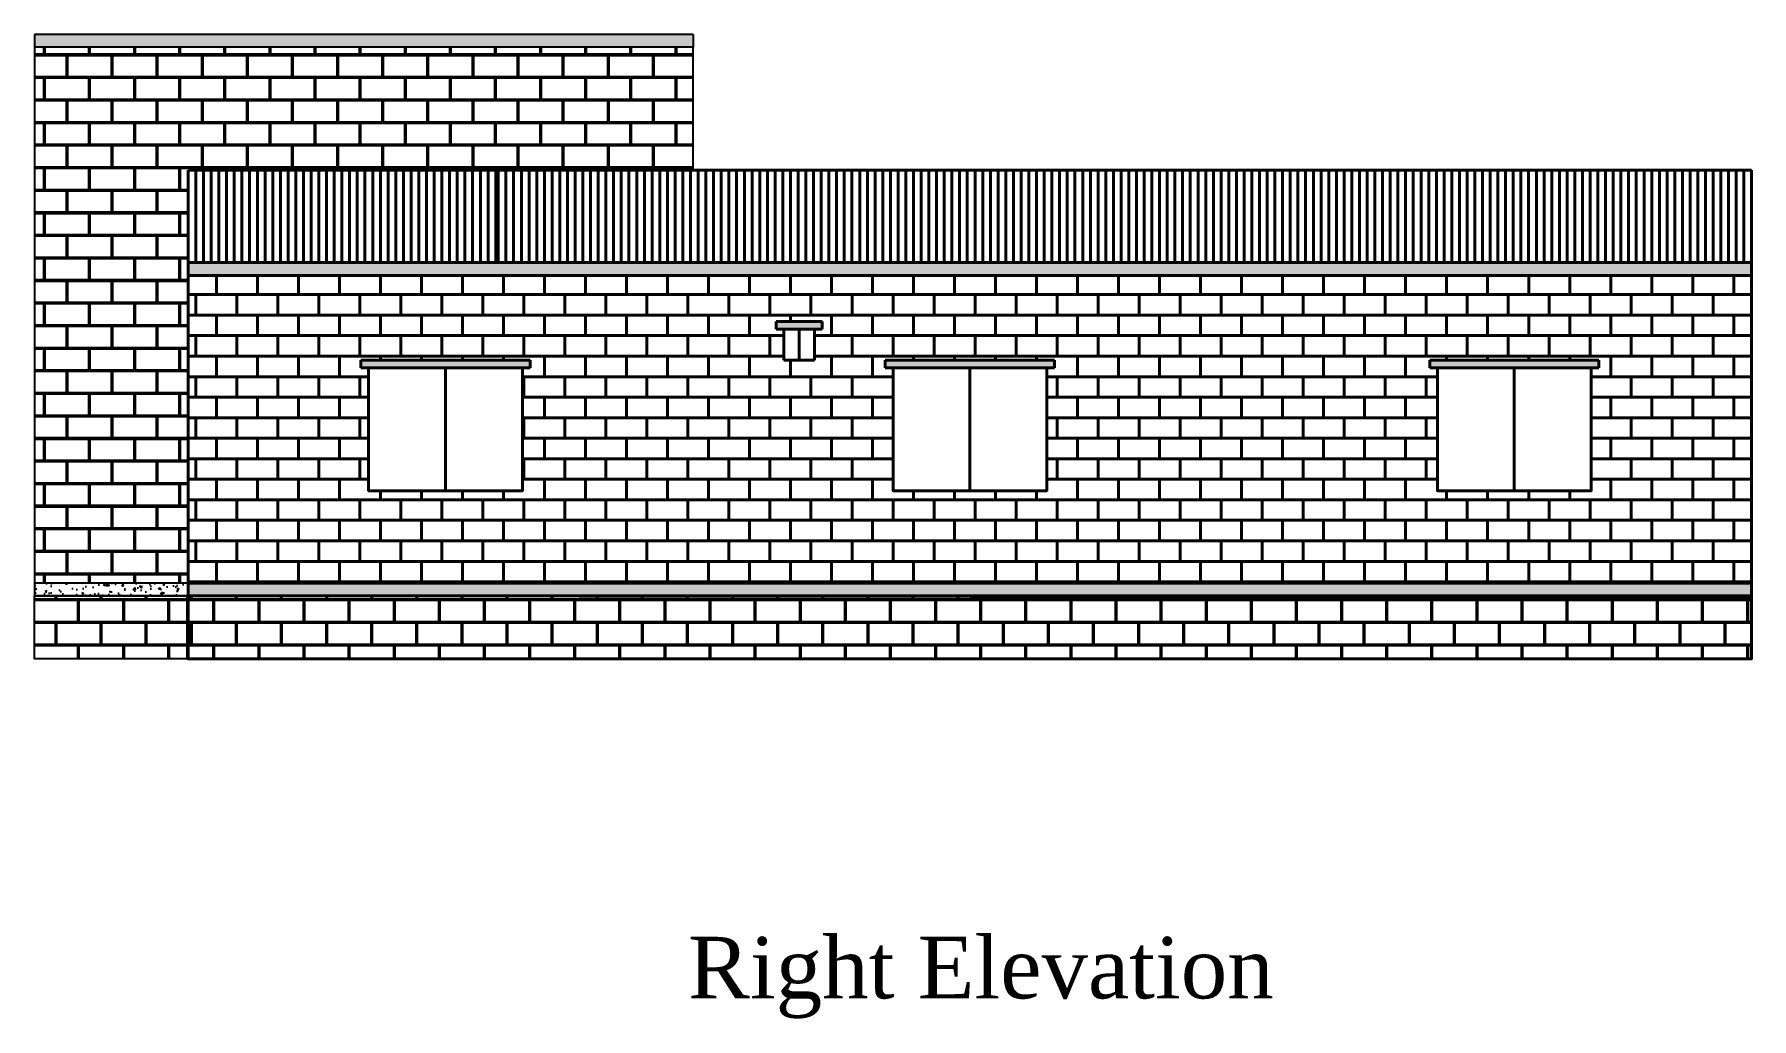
# Model space of a CAD drawing. Header units: inches. Extents: x -79350 to 491628, y -93215 to 155882.
# Drawn here: x -72410 to -71740, y -11983 to -11599 of the extents above; entities that cross this region are included whole.
import ezdxf

# ---------------------------------------------------------------- set-up
doc = ezdxf.new("R2010")
doc.units = ezdxf.units.IN
doc.header["$MEASUREMENT"] = 0
doc.layers.get('0').update_dxf_attribs({"lineweight": 30})
doc.layers.add('LINE', color=7, linetype='Continuous', lineweight=20)
doc.styles.get("Standard").update_dxf_attribs({"font": 'times.ttf', "height": 12})
pattern_1 = [(50, (0, 0), (7.17260183, -0.62752135), [0.75, -8.25]), (355, (0, 0), (-1.3875133, 7.5219213), [0.6, -6.6]), (100.451444, (0.598, -0.052), (5.7850885, 6.8943999), [0.6374019, -7.0114211]), (46.1842, (0, 2), (10.6724133, -1.6551928), [1.125, -12.375]), (96.635635, (0.889, 1.862), (9.3466195, 9.741186), [0.9561034, -10.5171376]), (351.184164, (0, 2), (9.3466195, 9.741186), [0.9, -9.9]), (21, (1, 1.5), (5.9690705, -4.0261889), [0.75, -8.25]), (326, (1, 1.5), (2.4331533, 7.25150045), [0.6, -6.6]), (71.451445, (1.4974, 1.1645), (8.4022238, 3.2253115), [0.6374019, -7.0114211]), (37.5, (0, 0), (0.12159855, 3.32893854), [0, -6.52, 0, -6.7, 0, -6.625]), (7.5, (0, 0), (2.63069537, 3.94411712), [0, -3.82, 0, -6.37, 0, -2.525]), (327.5, (-2.23, 0), (5.33822436, -0.22554872), [0, -2.5, 0, -7.8, 0, -10.35]), (317.5, (-3.23, 0), (5.8318617, 1.00104982), [0, -3.25, 0, -5.18, 0, -7.35])]
pattern_2 = [(0, (-35987.5, 315.5), (8.8, 8.8), [17.1875, -0.4125]), (0, (-35996.3, 315.9125), (8.8, 8.8), [17.1875, -0.4125]), (90, (-35987.5, 315.5), (-8.8, 8.8), [-9.2125, 8.3875]), (90, (-35987.9125, 315.5), (-8.8, 8.8), [-9.2125, 8.3875])]

msp = doc.modelspace()

# ---------------------------------------------------------------- hatches: boundary and pattern name
at = {"layer": 'LINE', "linetype": 'ByBlock', "lineweight": 25}
h = msp.add_hatch(dxfattribs=at)
h.set_pattern_fill('AR-CONC', color=256)
h.set_pattern_definition(pattern_1)
h.paths.add_polyline_path([(-71740.5, -11813), (-72350.5, -11813), (-72350.5, -11818), (-71740.5, -11818)])
h.paths.add_polyline_path([(-72217.09, -11726), (-72283.09, -11726), (-72283.09, -11729), (-72280.09, -11729), (-72220.09, -11729), (-72217.09, -11729)])
h.paths.add_polyline_path([(-72103.09, -11711), (-72121.09, -11711), (-72121.09, -11714), (-72118.09, -11714), (-72106.09, -11714), (-72103.09, -11714)])
h.paths.add_polyline_path([(-72012.5, -11726), (-72078.5, -11726), (-72078.5, -11729), (-72075.5, -11729), (-72015.5, -11729), (-72012.5, -11729)])
h.paths.add_polyline_path([(-71800.09, -11726), (-71866.09, -11726), (-71866.09, -11729), (-71863.09, -11729), (-71803.09, -11729), (-71800.09, -11729)])
h.paths.add_polyline_path([(-71740.5, -11688), (-72350.5, -11688), (-72350.5, -11693), (-71740.5, -11693)])
h.paths.add_polyline_path([(-72153.5, -11599), (-72410.5, -11599), (-72410.5, -11604), (-72153.5, -11604)])
at = {"layer": 'LINE', "linetype": 'ByBlock', "lineweight": 30, "true_color": 0xcba65d, "transparency": 33554559}
h = msp.add_hatch(dxfattribs=at)
h.set_pattern_fill('AR-B816C', color=43, scale=1.1)
h.paths.add_polyline_path([(-72410.5, -11604), (-72410.5, -11813), (-72350.5, -11813), (-72350.5, -11693), (-72350.5, -11688), (-72350.5, -11652), (-72230.5, -11652), (-72153.5, -11652), (-72153.5, -11604)])
at = {"layer": 'LINE', "linetype": 'ByBlock', "lineweight": 40, "true_color": 0xcba65d}
h = msp.add_hatch(dxfattribs=at)
h.set_pattern_fill('AR-B816', color=43)
h.set_pattern_definition([(0, (-35987.5, 315.5), (0, 8), []), (90, (-35987.5, 315.5), (-8, 8), [8, -8])])
h.paths.add_polyline_path([(-72350.5, -11693), (-72350.5, -11813), (-71740.5, -11813), (-71740.5, -11693)])
h.paths.add_polyline_path([(-72012.5, -11726), (-72012.5, -11729), (-72015.5, -11729), (-72015.5, -11777), (-72075.5, -11777), (-72075.5, -11729), (-72078.5, -11729), (-72078.5, -11726)], flags=16)
h.paths.add_polyline_path([(-72103.09, -11711), (-72103.09, -11714), (-72106.09, -11714), (-72106.09, -11726), (-72118.09, -11726), (-72118.09, -11714), (-72121.09, -11714), (-72121.09, -11711)], flags=16)
h.paths.add_polyline_path([(-72217.09, -11726), (-72217.09, -11729), (-72220.09, -11729), (-72220.09, -11777), (-72280.09, -11777), (-72280.09, -11729), (-72283.09, -11729), (-72283.09, -11726)], flags=16)
h.paths.add_polyline_path([(-71866.09, -11726), (-71800.09, -11726), (-71800.09, -11729), (-71803.09, -11729), (-71803.09, -11777), (-71863.09, -11777), (-71863.09, -11729), (-71866.09, -11729)], flags=16)
at = {"layer": 'LINE', "linetype": 'ByBlock', "lineweight": 25}
h = msp.add_hatch(dxfattribs=at)
h.set_pattern_fill('AR-CONC', color=256)
h.set_pattern_definition(pattern_1)
h.paths.add_polyline_path([(-72350.5, -11813), (-72410.5, -11813), (-72410.5, -11818), (-72351, -11818), (-72350.5, -11818)])
at = {"layer": 'LINE', "linetype": 'ByBlock', "lineweight": 30, "true_color": 0xcba65d, "transparency": 33554559}
h = msp.add_hatch(dxfattribs=at)
h.set_pattern_fill('AR-B816C', color=43, scale=1.1)
h.set_pattern_definition(pattern_2)
h.paths.add_polyline_path([(-72410.5, -11818), (-72410.5, -11842.5), (-72351, -11842.5), (-72351, -11818)])
at = {"layer": 'LINE', "linetype": 'ByBlock', "lineweight": 30, "true_color": 0xcba65d, "transparency": 33554687}
h = msp.add_hatch(dxfattribs=at)
h.set_pattern_fill('AR-B816C', color=43, scale=1.1)
h.set_pattern_definition(pattern_2)
h.paths.add_polyline_path([(-71740.5, -11842.5), (-71740.5, -11818.5), (-72351, -11818.5), (-72351, -11842.5)])

# ---------------------------------------------------------------- linework, layer by layer
at = {"layer": 'LINE', "linetype": 'ByBlock', "lineweight": 25}
for p, q in [((-72153.5, -11599), (-72410.5, -11599)), ((-72410.5, -11599), (-72410.5, -11604)), ((-72153.5, -11604), (-72410.5, -11604)), ((-72410.5, -11604), (-72410.5, -11818)), ((-72153.5, -11599), (-72153.5, -11604)), ((-72153.5, -11652), (-72153.5, -11604)), ((-72350.5, -11813), (-72410.5, -11813)), ((-72350.5, -11818), (-72410.5, -11818))]:
    msp.add_line(p, q, dxfattribs=at)
at = {"layer": 'LINE', "color": 135, "linetype": 'ByBlock', "lineweight": 40}
for p, q in [((-72230.5, -11652), (-72350.5, -11652)), ((-72350.5, -11688), (-72350.5, -11652)), ((-71740.5, -11652), (-72230.5, -11652))]:
    msp.add_line(p, q, dxfattribs=at)
at = {"layer": 'LINE', "color": 135, "linetype": 'ByBlock', "lineweight": 40, "true_color": 0x5f919e}
for p, q in [((-72347.5, -11688), (-72347.5, -11652)), ((-72347.5, -11688), (-72347.5, -11652)), ((-72344.5, -11688), (-72344.5, -11652)), ((-72341.5, -11688), (-72341.5, -11652)), ((-72338.5, -11688), (-72338.5, -11652)), ((-72335.5, -11688), (-72335.5, -11652)), ((-72335.5, -11688), (-72335.5, -11652)), ((-72332.5, -11688), (-72332.5, -11652)), ((-72332.5, -11688), (-72332.5, -11652)), ((-72329.5, -11688), (-72329.5, -11652)), ((-72326.5, -11688), (-72326.5, -11652)), ((-72323.5, -11688), (-72323.5, -11652)), ((-72320.5, -11688), (-72320.5, -11652)), ((-72320.5, -11688), (-72320.5, -11652)), ((-72317.5, -11688), (-72317.5, -11652)), ((-72314.5, -11688), (-72314.5, -11652)), ((-72311.5, -11688), (-72311.5, -11652)), ((-72308.5, -11688), (-72308.5, -11652)), ((-72305.5, -11688), (-72305.5, -11652)), ((-72305.5, -11688), (-72305.5, -11652)), ((-72302.5, -11688), (-72302.5, -11652)), ((-72299.5, -11688), (-72299.5, -11652)), ((-72296.5, -11688), (-72296.5, -11652)), ((-72293.5, -11688), (-72293.5, -11652)), ((-72290.5, -11688), (-72290.5, -11652)), ((-72290.5, -11688), (-72290.5, -11652)), ((-72287.5, -11688), (-72287.5, -11652)), ((-72284.5, -11688), (-72284.5, -11652)), ((-72281.5, -11688), (-72281.5, -11652)), ((-72278.5, -11688), (-72278.5, -11652)), ((-72278.5, -11688), (-72278.5, -11652)), ((-72275.5, -11688), (-72275.5, -11652)), ((-72275.5, -11688), (-72275.5, -11652)), ((-72272.5, -11688), (-72272.5, -11652)), ((-72269.5, -11688), (-72269.5, -11652)), ((-72266.5, -11688), (-72266.5, -11652)), ((-72263.5, -11688), (-72263.5, -11652)), ((-72263.5, -11688), (-72263.5, -11652)), ((-72260.5, -11688), (-72260.5, -11652)), ((-72257.5, -11688), (-72257.5, -11652)), ((-72254.5, -11688), (-72254.5, -11652)), ((-72251.5, -11688), (-72251.5, -11652)), ((-72248.5, -11688), (-72248.5, -11652)), ((-72248.5, -11688), (-72248.5, -11652)), ((-72245.5, -11688), (-72245.5, -11652)), ((-72242.5, -11688), (-72242.5, -11652)), ((-72239.5, -11688), (-72239.5, -11652)), ((-72236.5, -11688), (-72236.5, -11652)), ((-72233.5, -11688), (-72233.5, -11652)), ((-72230.5, -11652), (-72230.5, -11688)), ((-72230.5, -11688), (-72230.5, -11652)), ((-72229.5, -11688), (-72229.5, -11652)), ((-72229.5, -11688), (-72229.5, -11652)), ((-72226.5, -11688), (-72226.5, -11652)), ((-72223.5, -11688), (-72223.5, -11652)), ((-72220.5, -11688), (-72220.5, -11652)), ((-72217.5, -11688), (-72217.5, -11652)), ((-72214.5, -11688), (-72214.5, -11652)), ((-72214.5, -11688), (-72214.5, -11652)), ((-72211.5, -11688), (-72211.5, -11652)), ((-72208.5, -11688), (-72208.5, -11652)), ((-72205.5, -11688), (-72205.5, -11652)), ((-72202.5, -11688), (-72202.5, -11652)), ((-72199.5, -11688), (-72199.5, -11652)), ((-72199.5, -11688), (-72199.5, -11652)), ((-72196.5, -11688), (-72196.5, -11652)), ((-72193.5, -11688), (-72193.5, -11652)), ((-72190.5, -11688), (-72190.5, -11652)), ((-72187.5, -11688), (-72187.5, -11652)), ((-72187.5, -11688), (-72187.5, -11652)), ((-72184.5, -11688), (-72184.5, -11652)), ((-72184.5, -11688), (-72184.5, -11652)), ((-72181.5, -11688), (-72181.5, -11652)), ((-72178.5, -11688), (-72178.5, -11652)), ((-72175.5, -11688), (-72175.5, -11652)), ((-72172.5, -11688), (-72172.5, -11652)), ((-72172.5, -11688), (-72172.5, -11652)), ((-72169.5, -11688), (-72169.5, -11652)), ((-72166.5, -11688), (-72166.5, -11652)), ((-72163.5, -11688), (-72163.5, -11652)), ((-72160.5, -11688), (-72160.5, -11652)), ((-72157.5, -11688), (-72157.5, -11652)), ((-72157.5, -11688), (-72157.5, -11652)), ((-72154.5, -11688), (-72154.5, -11652)), ((-72151.5, -11688), (-72151.5, -11652)), ((-72148.5, -11688), (-72148.5, -11652)), ((-72145.5, -11688), (-72145.5, -11652)), ((-72142.5, -11688), (-72142.5, -11652)), ((-72142.5, -11688), (-72142.5, -11652)), ((-72139.5, -11688), (-72139.5, -11652)), ((-72136.5, -11688), (-72136.5, -11652)), ((-72133.5, -11688), (-72133.5, -11652)), ((-72130.5, -11688), (-72130.5, -11652)), ((-72130.5, -11688), (-72130.5, -11652)), ((-72127.5, -11688), (-72127.5, -11652)), ((-72127.5, -11688), (-72127.5, -11652)), ((-72124.5, -11688), (-72124.5, -11652)), ((-72121.5, -11688), (-72121.5, -11652)), ((-72118.5, -11688), (-72118.5, -11652)), ((-72115.5, -11688), (-72115.5, -11652)), ((-72115.5, -11688), (-72115.5, -11652)), ((-72112.5, -11688), (-72112.5, -11652)), ((-72109.5, -11688), (-72109.5, -11652)), ((-72106.5, -11688), (-72106.5, -11652)), ((-72103.5, -11688), (-72103.5, -11652)), ((-72100.5, -11688), (-72100.5, -11652)), ((-72100.5, -11688), (-72100.5, -11652)), ((-72097.5, -11688), (-72097.5, -11652)), ((-72094.5, -11688), (-72094.5, -11652)), ((-72091.5, -11688), (-72091.5, -11652)), ((-72088.5, -11688), (-72088.5, -11652)), ((-72085.5, -11688), (-72085.5, -11652)), ((-72085.5, -11688), (-72085.5, -11652)), ((-72082.5, -11688), (-72082.5, -11652)), ((-72079.5, -11688), (-72079.5, -11652)), ((-72076.5, -11688), (-72076.5, -11652)), ((-72073.5, -11688), (-72073.5, -11652)), ((-72073.5, -11688), (-72073.5, -11652)), ((-72070.5, -11688), (-72070.5, -11652)), ((-72070.5, -11688), (-72070.5, -11652)), ((-72067.5, -11688), (-72067.5, -11652)), ((-72064.5, -11688), (-72064.5, -11652)), ((-72061.5, -11688), (-72061.5, -11652)), ((-72058.5, -11688), (-72058.5, -11652)), ((-72058.5, -11688), (-72058.5, -11652)), ((-72055.5, -11688), (-72055.5, -11652)), ((-72052.5, -11688), (-72052.5, -11652)), ((-72049.5, -11688), (-72049.5, -11652)), ((-72046.5, -11688), (-72046.5, -11652)), ((-72043.5, -11688), (-72043.5, -11652)), ((-72043.5, -11688), (-72043.5, -11652)), ((-72040.5, -11688), (-72040.5, -11652)), ((-72037.5, -11688), (-72037.5, -11652)), ((-72034.5, -11688), (-72034.5, -11652)), ((-72031.5, -11688), (-72031.5, -11652)), ((-72028.5, -11688), (-72028.5, -11652)), ((-72028.5, -11688), (-72028.5, -11652)), ((-72025.5, -11688), (-72025.5, -11652)), ((-72022.5, -11688), (-72022.5, -11652)), ((-72019.5, -11688), (-72019.5, -11652)), ((-72016.5, -11688), (-72016.5, -11652)), ((-72016.5, -11688), (-72016.5, -11652)), ((-72013.5, -11688), (-72013.5, -11652)), ((-72013.5, -11688), (-72013.5, -11652)), ((-72010.5, -11688), (-72010.5, -11652)), ((-72007.5, -11688), (-72007.5, -11652)), ((-72004.5, -11688), (-72004.5, -11652)), ((-72001.5, -11688), (-72001.5, -11652)), ((-72001.5, -11688), (-72001.5, -11652)), ((-71998.5, -11688), (-71998.5, -11652)), ((-71995.5, -11688), (-71995.5, -11652)), ((-71992.5, -11688), (-71992.5, -11652)), ((-71989.5, -11688), (-71989.5, -11652)), ((-71986.5, -11688), (-71986.5, -11652)), ((-71986.5, -11688), (-71986.5, -11652)), ((-71983.5, -11688), (-71983.5, -11652)), ((-71980.5, -11688), (-71980.5, -11652)), ((-71977.5, -11688), (-71977.5, -11652)), ((-71974.5, -11688), (-71974.5, -11652)), ((-71971.5, -11688), (-71971.5, -11652)), ((-71971.5, -11688), (-71971.5, -11652)), ((-71968.5, -11688), (-71968.5, -11652)), ((-71965.5, -11688), (-71965.5, -11652)), ((-71962.5, -11688), (-71962.5, -11652)), ((-71959.5, -11688), (-71959.5, -11652)), ((-71959.5, -11688), (-71959.5, -11652)), ((-71956.5, -11688), (-71956.5, -11652)), ((-71956.5, -11688), (-71956.5, -11652)), ((-71953.5, -11688), (-71953.5, -11652)), ((-71950.5, -11688), (-71950.5, -11652)), ((-71947.5, -11688), (-71947.5, -11652)), ((-71944.5, -11688), (-71944.5, -11652)), ((-71944.5, -11688), (-71944.5, -11652)), ((-71941.5, -11688), (-71941.5, -11652)), ((-71938.5, -11688), (-71938.5, -11652)), ((-71935.5, -11688), (-71935.5, -11652)), ((-71932.5, -11688), (-71932.5, -11652)), ((-71929.5, -11688), (-71929.5, -11652)), ((-71929.5, -11688), (-71929.5, -11652)), ((-71926.5, -11688), (-71926.5, -11652)), ((-71923.5, -11688), (-71923.5, -11652)), ((-71920.5, -11688), (-71920.5, -11652)), ((-71917.5, -11688), (-71917.5, -11652)), ((-71914.5, -11688), (-71914.5, -11652)), ((-71914.5, -11688), (-71914.5, -11652)), ((-71911.5, -11688), (-71911.5, -11652)), ((-71908.5, -11688), (-71908.5, -11652)), ((-71905.5, -11688), (-71905.5, -11652)), ((-71902.5, -11688), (-71902.5, -11652)), ((-71902.5, -11688), (-71902.5, -11652)), ((-71899.5, -11688), (-71899.5, -11652)), ((-71899.5, -11688), (-71899.5, -11652)), ((-71896.5, -11688), (-71896.5, -11652)), ((-71893.5, -11688), (-71893.5, -11652)), ((-71890.5, -11688), (-71890.5, -11652)), ((-71887.5, -11688), (-71887.5, -11652)), ((-71887.5, -11688), (-71887.5, -11652)), ((-71884.5, -11688), (-71884.5, -11652)), ((-71881.5, -11688), (-71881.5, -11652)), ((-71878.5, -11688), (-71878.5, -11652)), ((-71875.5, -11688), (-71875.5, -11652)), ((-71872.5, -11688), (-71872.5, -11652)), ((-71872.5, -11688), (-71872.5, -11652)), ((-71869.5, -11688), (-71869.5, -11652)), ((-71866.5, -11688), (-71866.5, -11652)), ((-71863.5, -11688), (-71863.5, -11652)), ((-71860.5, -11688), (-71860.5, -11652)), ((-71857.5, -11688), (-71857.5, -11652)), ((-71857.5, -11688), (-71857.5, -11652)), ((-71854.5, -11688), (-71854.5, -11652)), ((-71851.5, -11688), (-71851.5, -11652)), ((-71848.5, -11688), (-71848.5, -11652)), ((-71845.5, -11688), (-71845.5, -11652)), ((-71845.5, -11688), (-71845.5, -11652)), ((-71842.5, -11688), (-71842.5, -11652)), ((-71842.5, -11688), (-71842.5, -11652)), ((-71839.5, -11688), (-71839.5, -11652)), ((-71836.5, -11688), (-71836.5, -11652)), ((-71833.5, -11688), (-71833.5, -11652)), ((-71830.5, -11688), (-71830.5, -11652)), ((-71830.5, -11688), (-71830.5, -11652)), ((-71827.5, -11688), (-71827.5, -11652)), ((-71824.5, -11688), (-71824.5, -11652)), ((-71821.5, -11688), (-71821.5, -11652)), ((-71818.5, -11688), (-71818.5, -11652)), ((-71815.5, -11688), (-71815.5, -11652)), ((-71815.5, -11688), (-71815.5, -11652)), ((-71812.5, -11688), (-71812.5, -11652)), ((-71809.5, -11688), (-71809.5, -11652)), ((-71806.5, -11688), (-71806.5, -11652)), ((-71803.5, -11688), (-71803.5, -11652)), ((-71800.5, -11688), (-71800.5, -11652)), ((-71800.5, -11688), (-71800.5, -11652)), ((-71797.5, -11688), (-71797.5, -11652)), ((-71794.5, -11688), (-71794.5, -11652)), ((-71791.5, -11688), (-71791.5, -11652)), ((-71788.5, -11688), (-71788.5, -11652)), ((-71788.5, -11688), (-71788.5, -11652)), ((-71785.5, -11688), (-71785.5, -11652)), ((-71785.5, -11688), (-71785.5, -11652)), ((-71782.5, -11688), (-71782.5, -11652)), ((-71779.5, -11688), (-71779.5, -11652)), ((-71776.5, -11688), (-71776.5, -11652)), ((-71773.5, -11688), (-71773.5, -11652)), ((-71773.5, -11688), (-71773.5, -11652)), ((-71770.5, -11688), (-71770.5, -11652)), ((-71767.5, -11688), (-71767.5, -11652)), ((-71764.5, -11688), (-71764.5, -11652)), ((-71761.5, -11688), (-71761.5, -11652)), ((-71758.5, -11688), (-71758.5, -11652)), ((-71758.5, -11688), (-71758.5, -11652)), ((-71755.5, -11688), (-71755.5, -11652)), ((-71752.5, -11688), (-71752.5, -11652)), ((-71749.5, -11688), (-71749.5, -11652)), ((-71746.5, -11688), (-71746.5, -11652)), ((-71743.5, -11688), (-71743.5, -11652)), ((-71740.5, -11688), (-71740.5, -11652))]:
    msp.add_line(p, q, dxfattribs=at)
at = {"layer": 'LINE', "linetype": 'ByBlock', "lineweight": 40}
for p, q in [((-71740.5, -11693), (-72350.5, -11693)), ((-72121.09, -11714), (-72121.09, -11711)), ((-72103.09, -11711), (-72121.09, -11711)), ((-72103.09, -11714), (-72103.09, -11711)), ((-72118.09, -11714), (-72121.09, -11714)), ((-72118.09, -11726), (-72118.09, -11714)), ((-72118.09, -11714), (-72106.09, -11714)), ((-72112.09, -11714), (-72112.09, -11726)), ((-72106.09, -11714), (-72106.09, -11726)), ((-72106.09, -11714), (-72103.09, -11714)), ((-72283.09, -11729), (-72283.09, -11726)), ((-72217.09, -11726), (-72283.09, -11726)), ((-72280.09, -11729), (-72283.09, -11729)), ((-72250.09, -11729), (-72250.09, -11777)), ((-72220.09, -11729), (-72217.09, -11729)), ((-72217.09, -11729), (-72217.09, -11726)), ((-72106.09, -11726), (-72118.09, -11726)), ((-72078.5, -11729), (-72078.5, -11726)), ((-72012.5, -11726), (-72078.5, -11726)), ((-72075.5, -11729), (-72078.5, -11729)), ((-72045.5, -11729), (-72045.5, -11777)), ((-72015.5, -11729), (-72012.5, -11729)), ((-72012.5, -11729), (-72012.5, -11726)), ((-71866.09, -11729), (-71866.09, -11726)), ((-71800.09, -11726), (-71866.09, -11726)), ((-71863.09, -11729), (-71866.09, -11729)), ((-71833.09, -11729), (-71833.09, -11777)), ((-71803.09, -11729), (-71800.09, -11729)), ((-71800.09, -11729), (-71800.09, -11726)), ((-71740.5, -11813), (-72350.5, -11813))]:
    msp.add_line(p, q, dxfattribs=at)
at = {"layer": 'LINE', "linetype": 'ByBlock', "lineweight": 30}
for p, q in [((-71740.5, -11842.5), (-71740.5, -11818.5)), ((-72351, -11842.5), (-71740.5, -11842.5))]:
    msp.add_line(p, q, dxfattribs=at)
at = {"layer": 'LINE', "linetype": 'ByBlock', "lineweight": 40}
for points in [[(-71740.5, -11688), (-72350.5, -11688), (-72350.5, -11693), (-71740.5, -11693)], [(-71740.5, -11693), (-72350.5, -11693), (-72350.5, -11813), (-71740.5, -11813)], [(-72220.09, -11729), (-72280.09, -11729), (-72280.09, -11777), (-72220.09, -11777)], [(-72015.5, -11729), (-72075.5, -11729), (-72075.5, -11777), (-72015.5, -11777)], [(-71803.09, -11729), (-71863.09, -11729), (-71863.09, -11777), (-71803.09, -11777)], [(-71740.5, -11813), (-72350.5, -11813), (-72350.5, -11818), (-71740.5, -11818)], [(-72350.5, -11818), (-71740.5, -11818.5), (-71740.5, -11842.5), (-72350.5, -11842.5)]]:
    msp.add_lwpolyline(points, close=True, dxfattribs=at)
at = {"layer": 'LINE', "linetype": 'ByBlock', "lineweight": 25}
msp.add_lwpolyline([(-72410.5, -11818), (-72351, -11818), (-72351, -11842.5), (-72410.5, -11842.5)], close=True, dxfattribs=at)

# ---------------------------------------------------------------- texts
at = {"color": 138, "linetype": 'ByBlock', "lineweight": 40, "true_color": 0x004a5e, "insert": (-72155.5, -11950.91), "char_height": 24, "attachment_point": 1}
msp.add_mtext_dynamic_manual_height_columns('Right Elevation', width=455, gutter_width=60, heights=[5.23], dxfattribs=at)

doc.saveas('drawing.dxf')
